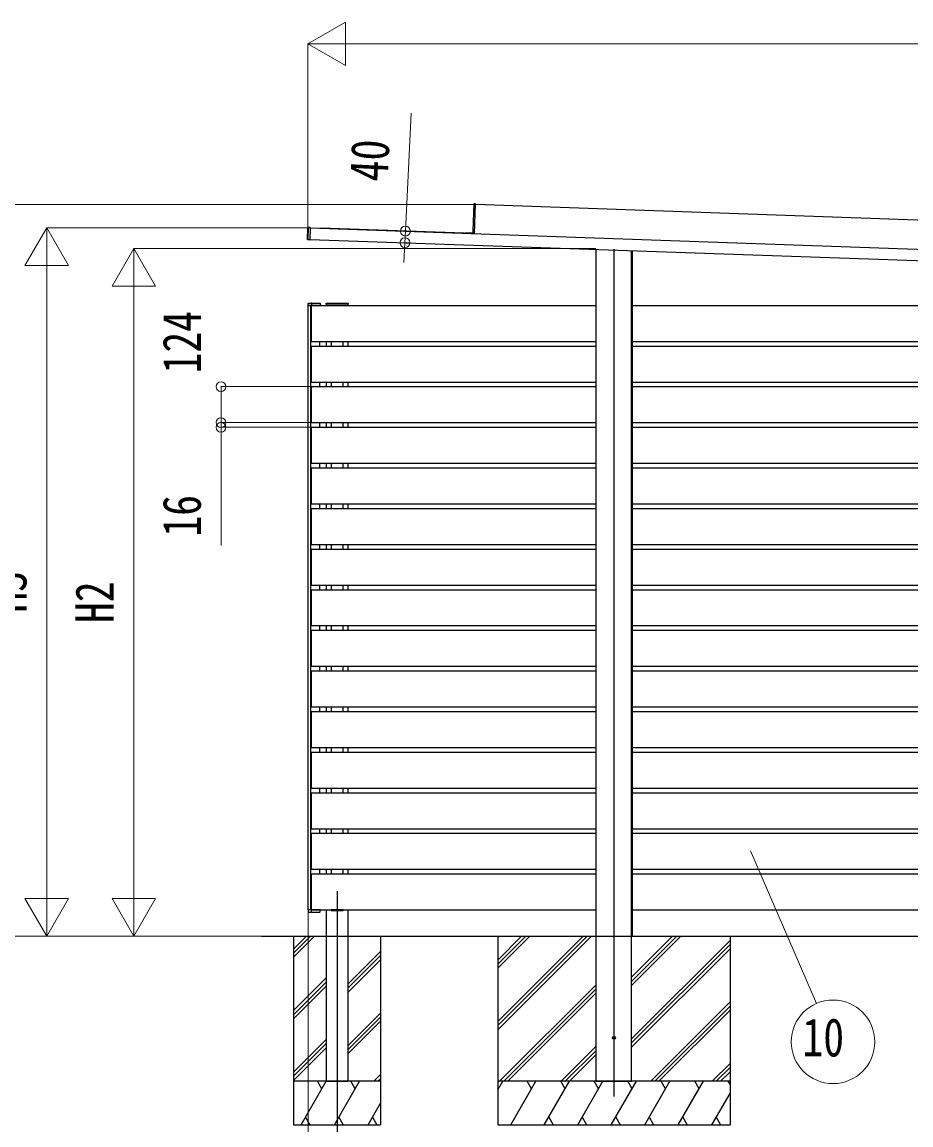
# Model space of a CAD drawing. Units: millimetres, scale not verified. Extents: x -16820 to 16820, y -11880 to 11880.
# Drawn here: x -5410 to -2346, y -8550 to -4748 of the extents above; entities that cross this region are included whole.
import ezdxf
from ezdxf.enums import TextEntityAlignment as Align

# ---------------------------------------------------------------- set-up
doc = ezdxf.new("R2010")
doc.units = ezdxf.units.MM
doc.header["$LTSCALE"] = 40
for name, color, linetype in [('0-3_YKK_11', 7, 'Continuous'), ('0-4_YKK_12', 2, 'Continuous'), ('0-5_YKK_A1', 4, 'Continuous')]:
    doc.layers.add(name, color=color, linetype=linetype)
doc.layers.add('0-6_YKK_D', color=6, linetype='Continuous', lineweight=18)
doc.styles.add('ＭＳ ゴシック', font='')
doc.styles.get('ＭＳ ゴシック').set_extended_font_data('MS Gothic')

msp = doc.modelspace()

# ---------------------------------------------------------------- linework, layer by layer
at = {"layer": '0-3_YKK_11'}
for p, q in [((466.22, -5527.98), (-3847.36, -5377.35)), ((-4416.5, -5457.53), (578.15, -5631.95)), ((-4417.9, -5497.51), (576.76, -5671.93)), ((-3850.83, -5476.59), (-3850.82, -5476.56)), ((-3432.42, -5531.92), (-3432.42, -7900)), ((-3430.82, -8400), (-3430.82, -5531.98)), ((-3309.02, -8400), (-3309.02, -5536.23)), ((-3308.62, -5536.25), (-3308.62, -7900)), ((-3431.52, -7900), (-3431.22, -7900))]:
    msp.add_line(p, q, dxfattribs=at)
for points in [[(-3850.85, -5477.29), (-3850.82, -5476.56), (-3847.28, -5375.15), (-3847.26, -5374.65), (-3853.27, -5374.81), (-3856.5, -5467.37), (-3856.78, -5475.38), (-3857.3, -5475.86)], [(-4380.72, -5458.78), (-4380.71, -5458.48), (-4380.69, -5457.88), (-4380.68, -5457.58), (-3885.78, -5474.87), (-3885.79, -5475.16), (-3885.81, -5475.76), (-3885.82, -5476.06)], [(-3857.1, -5475.87), (-3881.78, -5475), (-3881.8, -5475.5), (-3881.83, -5476.2)], [(-3430.82, -7900), (-3430.92, -7900), (-3431.22, -7900), (-3431.22, -5531.96)], [(-3307.42, -5536.29), (-3307.42, -7900), (-3307.72, -7900), (-3308.32, -7900), (-3308.62, -7900), (-3308.92, -7900), (-3309.02, -7900)], [(-3432.42, -7900), (-3432.12, -7900), (-3431.52, -7900)]]:
    msp.add_lwpolyline(points, dxfattribs=at)
msp.add_lwpolyline([(-4416.47, -5456.53), (-4417.93, -5498.51), (-4417.95, -5499.01), (-4425.93, -5498.24), (-4424.46, -5456.24), (-4416.45, -5456.03)], close=True, dxfattribs=at)
at = {"layer": '0-4_YKK_12'}
for p, q in [((-3369.92, -5531.2), (-3369.92, -8452.5)), ((-4324.11, -7744), (-4324.11, -8650))]:
    msp.add_line(p, q, dxfattribs=at)
at = {"layer": '0-5_YKK_A1'}
for p, q in [((-3852.82, -5375.29), (-3856.03, -5467.38)), ((-3852.82, -5375.29), (-3853.29, -5375.28)), ((-3847.28, -5375.15), (-3852.82, -5375.29)), ((-4424.01, -5456.73), (-4425.44, -5497.79)), ((-4424.01, -5456.73), (-4424.48, -5456.71)), ((-4416.47, -5456.53), (-4424.01, -5456.73)), ((-3850.83, -5476.59), (-3881.8, -5475.5)), ((-3856.31, -5475.39), (-3856.78, -5475.38)), ((-3856.03, -5467.38), (-3856.5, -5467.37)), ((-3856.03, -5467.38), (-3856.31, -5475.39)), ((-4425.44, -5497.79), (-4425.91, -5497.77)), ((-4425.44, -5497.79), (-4417.93, -5498.51)), ((-4424.11, -5725), (-4424.11, -5718.5)), ((-4424.11, -7809), (-4424.11, -5725)), ((-4424.11, -5725), (-4384.11, -5725)), ((-4423.11, -5725), (-4424.11, -5725)), ((-4423.11, -5717.5), (-4413.2, -5717.5)), ((-4414.11, -7809), (-4414.11, -5725)), ((-4413.61, -5725), (-4413.61, -5849)), ((-4413.61, -5725), (-3432.42, -5725)), ((-4411.21, -5717.5), (-4413.2, -5717.5)), ((-4410.81, -5725), (-4411.8, -5725)), ((-4411.21, -5717.5), (-4383.2, -5717.5)), ((-4382.8, -5725), (-4410.81, -5725)), ((-4382.21, -5718.44), (-4381.8, -5725)), ((-4362.11, -5720), (-4362.02, -5718.45)), ((-4362.11, -5720), (-4286.11, -5720)), ((-4361.61, -5720), (-4361.61, -5725)), ((-4361.61, -5720), (-4286.61, -5720)), ((-4361.03, -5717.5), (-4287.18, -5717.5)), ((-4286.61, -5720), (-4286.61, -5725)), ((-4286.19, -5718.45), (-4286.11, -5720)), ((-3307.42, -5725), (293.38, -5725)), ((-4413.61, -5849), (-3432.42, -5849)), ((-4384.11, -5865), (-4384.11, -5849)), ((-4361.61, -5849), (-4361.61, -5865)), ((-4344.11, -5849), (-4344.11, -5865)), ((-4304.11, -5849), (-4304.11, -5865)), ((-4286.61, -5849), (-4286.61, -5865)), ((-3307.42, -5849), (293.38, -5849)), ((-4413.61, -5865), (-4413.61, -5989)), ((-4413.61, -5865), (-3432.42, -5865)), ((-3307.42, -5865), (293.38, -5865)), ((-4413.61, -5989), (-3432.42, -5989)), ((-4413.61, -6005), (-4413.61, -6129)), ((-4413.61, -6005), (-3432.42, -6005)), ((-4384.11, -6005), (-4384.11, -5989)), ((-4361.61, -5989), (-4361.61, -6005)), ((-4344.11, -5989), (-4344.11, -6005)), ((-4304.11, -5989), (-4304.11, -6005)), ((-4286.61, -5989), (-4286.61, -6005)), ((-3307.42, -5989), (293.38, -5989)), ((-3307.42, -6005), (293.38, -6005)), ((-4413.61, -6129), (-3432.42, -6129)), ((-4413.61, -6145), (-4413.61, -6269)), ((-4413.61, -6145), (-3432.42, -6145)), ((-4384.11, -6145), (-4384.11, -6129)), ((-4361.61, -6129), (-4361.61, -6145)), ((-4344.11, -6129), (-4344.11, -6145)), ((-4304.11, -6129), (-4304.11, -6145)), ((-4286.61, -6129), (-4286.61, -6145)), ((-3307.42, -6129), (293.38, -6129)), ((-3307.42, -6145), (293.38, -6145)), ((-4413.61, -6269), (-3432.42, -6269)), ((-4384.11, -6285), (-4384.11, -6269)), ((-4361.61, -6269), (-4361.61, -6285)), ((-4344.11, -6269), (-4344.11, -6285)), ((-4304.11, -6269), (-4304.11, -6285)), ((-4286.61, -6269), (-4286.61, -6285)), ((-3307.42, -6269), (293.38, -6269)), ((-4413.61, -6285), (-4413.61, -6409)), ((-4413.61, -6285), (-3432.42, -6285)), ((-3307.42, -6285), (293.38, -6285)), ((-4413.61, -6409), (-3432.42, -6409)), ((-4413.61, -6425), (-4413.61, -6549)), ((-4413.61, -6425), (-3432.42, -6425)), ((-4384.11, -6425), (-4384.11, -6409)), ((-4361.61, -6409), (-4361.61, -6425)), ((-4344.11, -6409), (-4344.11, -6425)), ((-4304.11, -6409), (-4304.11, -6425)), ((-4286.61, -6409), (-4286.61, -6425)), ((-3307.42, -6409), (293.38, -6409)), ((-3307.42, -6425), (293.38, -6425)), ((-4413.61, -6549), (-3432.42, -6549)), ((-4413.61, -6565), (-4413.61, -6689)), ((-4413.61, -6565), (-3432.42, -6565)), ((-4384.11, -6565), (-4384.11, -6549)), ((-4361.61, -6549), (-4361.61, -6565)), ((-4344.11, -6549), (-4344.11, -6565)), ((-4304.11, -6549), (-4304.11, -6565)), ((-4286.61, -6549), (-4286.61, -6565)), ((-3307.42, -6549), (293.38, -6549)), ((-3307.42, -6565), (293.38, -6565)), ((-4413.61, -6689), (-3432.42, -6689)), ((-4384.11, -6705), (-4384.11, -6689)), ((-4361.61, -6689), (-4361.61, -6705)), ((-4344.11, -6689), (-4344.11, -6705)), ((-4304.11, -6689), (-4304.11, -6705)), ((-4286.61, -6689), (-4286.61, -6705)), ((-3307.42, -6689), (293.38, -6689)), ((-4413.61, -6705), (-4413.61, -6829)), ((-4413.61, -6705), (-3432.42, -6705)), ((-3307.42, -6705), (293.38, -6705)), ((-4413.61, -6829), (-3432.42, -6829)), ((-4384.11, -6845), (-4384.11, -6829)), ((-4361.61, -6829), (-4361.61, -6845)), ((-4344.11, -6829), (-4344.11, -6845)), ((-4304.11, -6829), (-4304.11, -6845)), ((-4286.61, -6829), (-4286.61, -6845)), ((-3307.42, -6829), (293.38, -6829)), ((-4413.61, -6845), (-4413.61, -6969)), ((-4413.61, -6845), (-3432.42, -6845)), ((-3307.42, -6845), (293.38, -6845)), ((-4413.61, -6969), (-3432.42, -6969)), ((-4413.61, -6985), (-4413.61, -7109)), ((-4413.61, -6985), (-3432.42, -6985)), ((-4384.11, -6985), (-4384.11, -6969)), ((-4361.61, -6969), (-4361.61, -6985)), ((-4344.11, -6969), (-4344.11, -6985)), ((-4304.11, -6969), (-4304.11, -6985)), ((-4286.61, -6969), (-4286.61, -6985)), ((-3307.42, -6969), (293.38, -6969)), ((-3307.42, -6985), (293.38, -6985)), ((-4413.61, -7109), (-3432.42, -7109)), ((-4384.11, -7125), (-4384.11, -7109)), ((-4361.61, -7109), (-4361.61, -7125)), ((-4344.11, -7109), (-4344.11, -7125)), ((-4304.11, -7109), (-4304.11, -7125)), ((-4286.61, -7109), (-4286.61, -7125)), ((-3307.42, -7109), (293.38, -7109)), ((-4413.61, -7125), (-4413.61, -7249)), ((-4413.61, -7125), (-3432.42, -7125)), ((-3307.42, -7125), (293.38, -7125)), ((-4413.61, -7249), (-3432.42, -7249)), ((-4384.11, -7265), (-4384.11, -7249)), ((-4361.61, -7249), (-4361.61, -7265)), ((-4344.11, -7249), (-4344.11, -7265)), ((-4304.11, -7249), (-4304.11, -7265)), ((-4286.61, -7249), (-4286.61, -7265)), ((-3307.42, -7249), (293.38, -7249)), ((-4413.61, -7265), (-4413.61, -7389)), ((-4413.61, -7265), (-3432.42, -7265)), ((-3307.42, -7265), (293.38, -7265)), ((-4413.61, -7389), (-3432.42, -7389)), ((-4413.61, -7405), (-4413.61, -7529)), ((-4413.61, -7405), (-3432.42, -7405)), ((-4384.11, -7405), (-4384.11, -7389)), ((-4361.61, -7389), (-4361.61, -7405)), ((-4344.11, -7389), (-4344.11, -7405)), ((-4304.11, -7389), (-4304.11, -7405)), ((-4286.61, -7389), (-4286.61, -7405)), ((-3307.42, -7389), (293.38, -7389)), ((-3307.42, -7405), (293.38, -7405)), ((-4413.61, -7529), (-3432.42, -7529)), ((-4384.11, -7545), (-4384.11, -7529)), ((-4361.61, -7529), (-4361.61, -7545)), ((-4344.11, -7529), (-4344.11, -7545)), ((-4304.11, -7529), (-4304.11, -7545)), ((-4286.61, -7529), (-4286.61, -7545)), ((-3307.42, -7529), (293.38, -7529)), ((-4413.61, -7545), (-4413.61, -7669)), ((-4413.61, -7545), (-3432.42, -7545)), ((-3307.42, -7545), (293.38, -7545)), ((-4413.61, -7669), (-3432.42, -7669)), ((-4384.11, -7685), (-4384.11, -7669)), ((-4361.61, -7669), (-4361.61, -7685)), ((-4344.11, -7669), (-4344.11, -7685)), ((-4304.11, -7669), (-4304.11, -7685)), ((-4286.61, -7669), (-4286.61, -7685)), ((-3307.42, -7669), (293.38, -7669)), ((-4413.61, -7685), (-4413.61, -7809)), ((-4413.61, -7685), (-3432.42, -7685)), ((-3307.42, -7685), (293.38, -7685)), ((-4384.11, -7809), (-4424.11, -7809)), ((-4424.11, -7809), (-4424.11, -7815.5)), ((-4423.11, -7809), (-4424.11, -7809)), ((-4423.11, -7816.5), (-4413.2, -7816.5)), ((-4413.61, -7809), (-3432.42, -7809)), ((-4411.21, -7816.5), (-4413.2, -7816.5)), ((-4410.81, -7809), (-4411.8, -7809)), ((-4411.21, -7816.5), (-4383.2, -7816.5)), ((-4361.61, -7809), (-4361.61, -7900)), ((-4303.61, -7809), (-4344.61, -7809)), ((-4303.61, -7809), (-4303.61, -7811)), ((-4286.61, -7809), (-4286.61, -7900)), ((-3307.42, -7809), (293.38, -7809)), ((-4584.31, -7900), (1013.17, -7900)), ((-4474.11, -7900), (-4474.11, -8550)), ((-4474.11, -7944.18), (-4429.93, -7900)), ((-4474.11, -7958.32), (-4415.79, -7900)), ((-4474.11, -7972.46), (-4401.65, -7900)), ((-4361.61, -7900), (-4361.61, -8400)), ((-4286.61, -7900), (-4286.61, -8400)), ((-4174.11, -7900), (-4174.11, -8550)), ((-3769.92, -7900), (-3769.92, -8550)), ((-3769.92, -8193.98), (-3475.94, -7900)), ((-3769.92, -8208.12), (-3461.8, -7900)), ((-3769.92, -8222.26), (-3447.66, -7900)), ((-3769.92, -7981.85), (-3688.08, -7900)), ((-3769.92, -7995.99), (-3673.93, -7900)), ((-3769.92, -8010.13), (-3659.79, -7900)), ((-3309.02, -8069.73), (-3139.29, -7900)), ((-3309.02, -8055.59), (-3153.43, -7900)), ((-3309.02, -8041.45), (-3167.57, -7900)), ((-2969.92, -7900), (-2969.92, -8550)), ((-3309.02, -8253.58), (-2969.92, -7914.48)), ((-3309.02, -8267.72), (-2969.92, -7928.62)), ((-3309.02, -8281.86), (-2969.92, -7942.76)), ((-4286.61, -8065.05), (-4174.11, -7952.55)), ((-4286.61, -8079.19), (-4174.11, -7966.69)), ((-4286.61, -8093.33), (-4174.11, -7980.83)), ((-4474.11, -8156.31), (-4361.61, -8043.81)), ((-4474.11, -8170.45), (-4361.61, -8057.95)), ((-4474.11, -8184.59), (-4361.61, -8072.1)), ((-3763.81, -8400), (-3430.82, -8067.01)), ((-3749.67, -8400), (-3430.82, -8081.15)), ((-3735.53, -8400), (-3430.82, -8095.3)), ((-3243.31, -8400), (-2969.92, -8126.61)), ((-4286.61, -8277.18), (-4174.11, -8164.68)), ((-3229.17, -8400), (-2969.92, -8140.75)), ((-3215.03, -8400), (-2969.92, -8154.9)), ((-4286.61, -8291.32), (-4174.11, -8178.82)), ((-4286.61, -8305.46), (-4174.11, -8192.96)), ((-4474.11, -8368.44), (-4361.61, -8255.94)), ((-4474.11, -8382.58), (-4361.61, -8270.08)), ((-4474.11, -8396.73), (-4361.61, -8284.23)), ((-3551.68, -8400), (-3430.82, -8279.14)), ((-3537.54, -8400), (-3430.82, -8293.28)), ((-3523.39, -8400), (-3430.82, -8307.43)), ((-3031.18, -8400), (-2969.92, -8338.74)), ((-3017.04, -8400), (-2969.92, -8352.88)), ((-4174.11, -8400), (-4474.11, -8400)), ((-4448.42, -8550), (-4361.82, -8400)), ((-4376.82, -8425.98), (-4391.82, -8400)), ((-4361.61, -8400), (-4286.61, -8400)), ((-4332.95, -8550), (-4246.35, -8400)), ((-4261.35, -8425.98), (-4276.35, -8400)), ((-4197.3, -8400), (-4174.11, -8376.81)), ((-4183.16, -8400), (-4174.11, -8390.95)), ((-2969.92, -8400), (-3769.92, -8400)), ((-3769.92, -8428.94), (-3753.21, -8400)), ((-3725.38, -8550), (-3638.77, -8400)), ((-3653.77, -8425.98), (-3668.78, -8400)), ((-3609.9, -8550), (-3523.3, -8400)), ((-3538.3, -8425.98), (-3553.3, -8400)), ((-3494.43, -8550), (-3407.83, -8400)), ((-3422.83, -8425.98), (-3437.83, -8400)), ((-3430.82, -8400), (-3309.02, -8400)), ((-3378.96, -8550), (-3292.36, -8400)), ((-3307.36, -8425.98), (-3322.36, -8400)), ((-3263.49, -8550), (-3176.89, -8400)), ((-3191.89, -8425.98), (-3206.89, -8400)), ((-3148.02, -8550), (-3061.42, -8400)), ((-3076.42, -8425.98), (-3091.42, -8400)), ((-3002.9, -8400), (-2969.92, -8367.03)), ((-2969.92, -8410.45), (-2975.95, -8400)), ((-3768.21, -8425.98), (-3769.92, -8423.02)), ((-3032.55, -8550), (-2969.92, -8441.52)), ((-4217.48, -8550), (-4174.11, -8474.88)), ((-4474.11, -8550), (-4174.11, -8550)), ((-4433.42, -8524.02), (-4418.42, -8550)), ((-4317.95, -8524.02), (-4302.95, -8550)), ((-4202.48, -8524.02), (-4187.49, -8550)), ((-3769.92, -8550), (-2969.92, -8550)), ((-3594.91, -8524.02), (-3579.91, -8550)), ((-3479.43, -8524.02), (-3464.44, -8550)), ((-3363.96, -8524.02), (-3348.97, -8550)), ((-3248.5, -8524.02), (-3233.5, -8550)), ((-3133.02, -8524.02), (-3118.03, -8550)), ((-3017.55, -8524.02), (-3002.56, -8550))]:
    msp.add_line(p, q, dxfattribs=at)
for points in [[(-4412.21, -5718.44), (-4411.8, -5725), (-4412.8, -5725), (-4423.11, -5725)], [(-4412.21, -7815.56), (-4411.8, -7809), (-4412.8, -7809), (-4423.11, -7809)], [(-4382.21, -7815.56), (-4381.8, -7809), (-4382.8, -7809), (-4410.81, -7809)], [(-4344.61, -7809), (-4344.61, -7811), (-4303.61, -7811)]]:
    msp.add_lwpolyline(points, dxfattribs=at)
msp.add_circle((-3369.92, -8250), 5, dxfattribs=at)
for centre, radius, start, end in [((-3850.76, -5375.11), 2.07, 171.06854, 184.93146), ((-4421.95, -5456.55), 2.07, 171.06854, 184.93146), ((-3856.59, -5477.57), 1.85, 83.82294, 99.58333), ((-3857.31, -5475.36), 1, 337.89786, 358), ((-4423.4, -5498.11), 2.07, 171.06854, 184.93146), ((-3857.29, -5475.09), 0.765, 269.05171, 301.0406), ((-3857.1, -5475.63), 0.242, 269.80053, 328.78296), ((-3854.22, -5460.6), 15.54, 259.3054, 261.87346), ((-3859.55, -5475.51), 3.17, 351.51431, 355.97407), ((-4423.11, -5718.5), 1, 90, 180), ((-4413.2, -5718.5), 1, 3.5, 90), ((-4383.2, -5718.5), 1, 3.5, 90), ((-4361.03, -5718.5), 1, 90, 177), ((-4287.19, -5718.5), 1, 3, 90), ((-4423.11, -7815.5), 1, 180, 270), ((-4413.2, -7815.5), 1, 270, 356.5), ((-4383.2, -7815.5), 1, 270, 356.5)]:
    msp.add_arc(centre, radius, start, end, dxfattribs=at)
for centre, ratio, start_param in [((-3863.9, -5476.13), 0.038227, 0), ((-3863.88, -5476.13), 0.061163, 0.0374041)]:
    msp.add_ellipse(centre, major_axis=(13.07, -0.46), ratio=ratio, start_param=start_param, end_param=0.962078, dxfattribs=at)
at = {"layer": '0-6_YKK_D'}
for p, q in [((-4424.88, -4822.91), (-4294.97, -4747.91)), ((-4294.97, -4897.91), (-4294.97, -4747.91)), ((-4424.88, -5495.78), (-4424.88, -4821.91)), ((-4424.88, -4822.91), (-4294.97, -4897.91)), ((-4424.88, -4822.91), (-4165.07, -4822.91)), ((-4274.88, -4822.91), (435.13, -4822.91)), ((-4088.57, -5468.73), (-4069.12, -5061.99)), ((-3851.15, -5377.25), (-5625.88, -5377.25)), ((-5324.88, -5457.31), (-5399.88, -5587.21)), ((-4424, -5457.31), (-5325.88, -5457.31)), ((-5324.88, -5457.31), (-5249.88, -5587.21)), ((-5324.88, -5457.31), (-5324.88, -5717.11)), ((-4090.48, -5508.69), (-4088.57, -5468.73)), ((-4069.85, -5469.63), (-4089.57, -5468.68)), ((-4090.48, -5508.69), (-4093.73, -5576.61)), ((-4071.76, -5509.58), (-4091.48, -5508.64)), ((-5024.88, -5528.97), (-5099.88, -5658.88)), ((-3431.82, -5528.97), (-5025.88, -5528.97)), ((-5024.88, -5528.97), (-4949.88, -5658.88)), ((-5024.88, -5528.97), (-5024.88, -5788.78)), ((-5399.88, -5587.21), (-5249.88, -5587.21)), ((-5324.88, -5607.31), (-5324.88, -7750)), ((-5099.88, -5658.88), (-4949.88, -5658.88)), ((-5024.88, -5678.97), (-5024.88, -7750)), ((-4414.61, -6005), (-4725.11, -6005)), ((-4724.11, -6129), (-4724.11, -6005)), ((-4724.11, -6129), (-4724.11, -6061)), ((-4414.61, -6129), (-4725.11, -6129)), ((-4414.61, -6129), (-4725.11, -6129)), ((-4414.61, -6145), (-4725.11, -6145)), ((-4724.11, -6129), (-4724.11, -6145)), ((-4724.11, -6145), (-4724.11, -6552.2)), ((-2899.32, -7605.03), (-2671.83, -8131.7)), ((-5324.88, -7900), (-5324.88, -7640.19)), ((-5024.88, -7900), (-5024.88, -7640.19)), ((-4424.11, -7727.19), (-4424.11, -9251)), ((-5324.88, -7900), (-5399.88, -7770.1)), ((-5249.88, -7770.1), (-5399.88, -7770.1)), ((-5324.88, -7900), (-5249.88, -7770.1)), ((-5024.88, -7900), (-5099.88, -7770.1)), ((-4949.88, -7770.1), (-5099.88, -7770.1)), ((-5024.88, -7900), (-4949.88, -7770.1)), ((-4585.31, -7900), (-5625.88, -7900)), ((-4585.31, -7900), (-5325.88, -7900)), ((-4585.31, -7900), (-5025.88, -7900))]:
    msp.add_line(p, q, dxfattribs=at)
for centre, radius in [((-4088.57, -5468.73), 17), ((-4090.48, -5508.69), 17), ((-4724.11, -6005), 17), ((-4724.11, -6129), 17), ((-4724.11, -6129), 17), ((-4724.11, -6145), 17), ((-2614.72, -8263.89), 144)]:
    msp.add_circle(centre, radius, dxfattribs=at)

# ---------------------------------------------------------------- texts
at = {"layer": '0-6_YKK_D', "style": 'ＭＳ ゴシック', "width": 0.8}
for s, rotation, p in [('40', 87.262, (-4110.61, -5301.49)), ('124', 90, (-4754.11, -5959.57)), ('16', 90, (-4754.11, -6522.2)), ('H3', 90, (-5354.88, -6784.25)), ('H2', 90, (-5054.88, -6820.09))]:
    msp.add_text(s, height=132, rotation=rotation, dxfattribs=at).set_placement(p, align=Align.BOTTOM_LEFT)
msp.add_text('10', height=132, dxfattribs=at).set_placement((-2720.32, -8353.89), align=Align.BOTTOM_LEFT)

doc.saveas('drawing.dxf')
